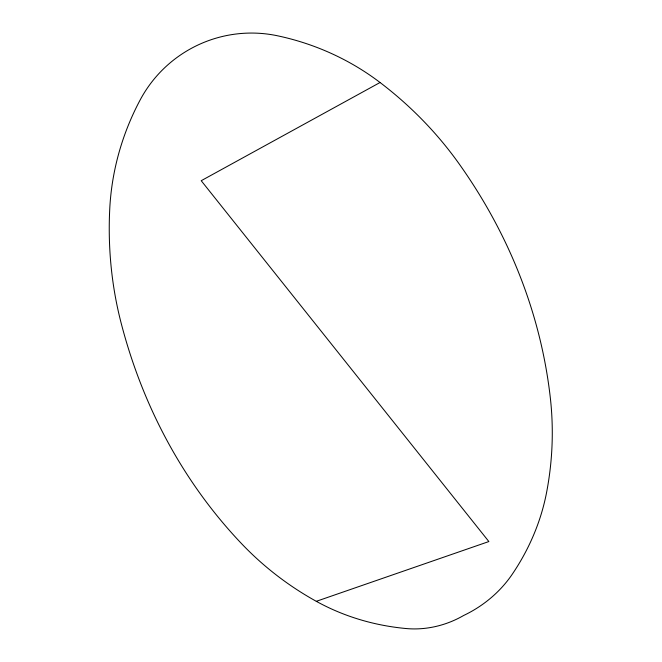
<?xml version="1.0" encoding="UTF-8"?>
<svg xmlns="http://www.w3.org/2000/svg" width="662" height="662" viewBox="0 0 662 662"><rect width="100%" height="100%" fill="white"/><g stroke="black" fill="none" stroke-linecap="round" stroke-linejoin="round"><path stroke-width="0.99" d="M380.046 82.502L201.215 180.709L488.862 541.549L316.304 601.319A385.607 344.844 -44.2 0 1 241.357 543.436A615.205 529.823 -56.9 0 1 121.163 323.147A399.509 364.928 -50.6 0 1 109.735 209.109A257.336 245.312 -44.2 0 1 140.137 99.987A125.846 125.242 -42.4 0 1 277.527 35.789A257.609 246.256 -10.2 0 1 380.046 82.502A401.362 367.857 -2.4 0 1 459.411 164.25A622.04 537.304 4.6 0 1 550.271 397.341A387.477 347.401 -8.7 0 1 546.647 492.131A237.997 211.658 -20.7 0 1 512.264 574.227A108.692 93.524 -26.5 0 1 463.648 615.486A86.639 73.995 -26 0 1 406.22 628.544A253.083 225.221 -33.6 0 1 316.304 601.319"/></g></svg>
